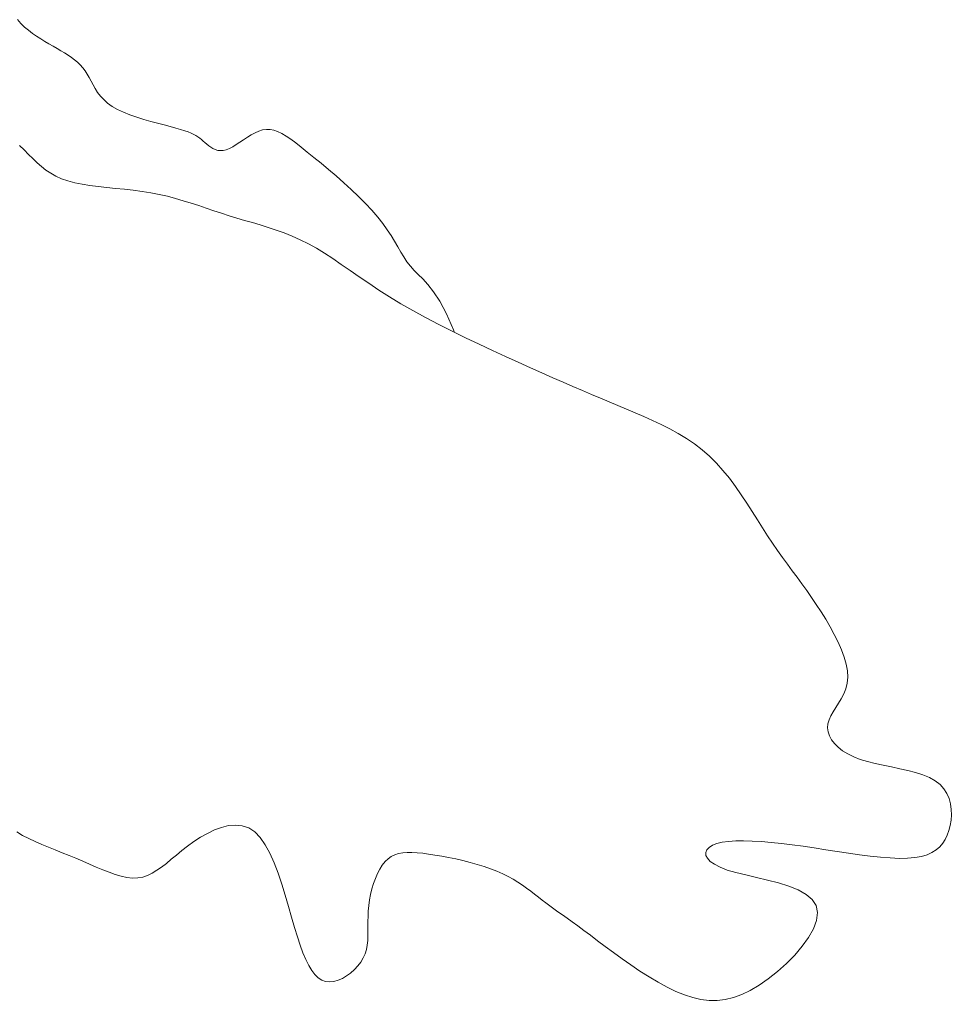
# Model space of a CAD drawing. Header units: metres. Extents: x -2400 to 2401, y 1 to 4503.
# Drawn here: x 401 to 2401, y 2078 to 4183 of the extents above; entities that cross this region are included whole.
import ezdxf

# ---------------------------------------------------------------- set-up
doc = ezdxf.new("R2010")
doc.units = ezdxf.units.M
doc.layers.add('A-DETL-GENF', color=92, linetype='Continuous', lineweight=18)

# ---------------------------------------------------------------- blocks, each defined once
blk = doc.blocks.new('90 boom_aanzicht - 2_ Boom-3645213-00_0 Basismaterialen')
at = {"layer": 'A-DETL-GENF'}
for p, q in [((396, 4182.7), (403.4, 4174.5)), ((403.4, 4174.5), (411.3, 4166.8)), ((411.3, 4166.8), (419.6, 4159.7)), ((419.6, 4159.7), (428.2, 4153.1)), ((428.2, 4153.1), (437, 4146.9)), ((437, 4146.9), (445.9, 4141.1)), ((445.9, 4141.1), (454.8, 4135.6)), ((454.8, 4135.6), (463.7, 4130.4)), ((463.7, 4130.4), (472.4, 4125.4)), ((472.4, 4125.4), (480.9, 4120.5)), ((480.9, 4120.5), (489.1, 4115.8)), ((489.1, 4115.8), (497, 4111.1)), ((497, 4111.1), (504.5, 4106.3)), ((504.5, 4106.3), (511.7, 4101.4)), ((511.7, 4101.4), (518.5, 4096.3)), ((518.5, 4096.3), (524.9, 4091)), ((524.9, 4091), (530.9, 4085.4)), ((530.9, 4085.4), (536.4, 4079.3)), ((536.4, 4079.3), (541.3, 4072.8)), ((541.3, 4072.8), (545.8, 4065.8)), ((545.8, 4065.8), (550, 4058.4)), ((550, 4058.4), (554.1, 4050.7)), ((554.1, 4050.7), (558.3, 4042.7)), ((558.3, 4042.7), (562.9, 4034.6)), ((562.9, 4034.6), (568.1, 4026.6)), ((568.1, 4026.6), (574.1, 4018.6)), ((574.1, 4018.6), (581.2, 4010.9)), ((581.2, 4010.9), (589.5, 4003.4)), ((589.5, 4003.4), (599.4, 3996.4)), ((599.4, 3996.4), (610.8, 3989.9)), ((610.8, 3989.9), (623.7, 3983.9)), ((623.7, 3983.9), (637.5, 3978.4)), ((637.5, 3978.4), (652.1, 3973.3)), ((652.1, 3973.3), (667.1, 3968.6)), ((667.1, 3968.6), (682.1, 3964.3)), ((682.1, 3964.3), (696.9, 3960.3)), ((696.9, 3960.3), (710.9, 3956.6)), ((710.9, 3956.6), (724.1, 3953.2)), ((724.1, 3953.2), (735.9, 3950)), ((735.9, 3950), (746.2, 3947.1)), ((746.2, 3947.1), (755, 3944.2)), ((755, 3944.2), (762.5, 3941.5)), ((762.5, 3941.5), (768.9, 3938.9)), ((768.9, 3938.9), (774.5, 3936.3)), ((897.8, 3935.4), (906, 3939.8)), ((906, 3939.8), (914.2, 3943.5)), ((914.2, 3943.5), (922.2, 3946)), ((922.2, 3946), (930.2, 3947.1)), ((930.2, 3947.1), (938.1, 3946.9)), ((938.1, 3946.9), (946.1, 3945.3)), ((946.1, 3945.3), (954.4, 3942.4)), ((954.4, 3942.4), (963.2, 3938.2)), ((963.2, 3938.2), (972.5, 3932.8)), ((774.5, 3936.3), (779.2, 3933.7)), ((779.2, 3933.7), (783.5, 3931)), ((783.5, 3931), (787.3, 3928.2)), ((787.3, 3928.2), (791, 3925.2)), ((791, 3925.2), (794.6, 3922.1)), ((794.6, 3922.1), (798.4, 3918.7)), ((798.4, 3918.7), (802.3, 3915.2)), ((865.7, 3914.5), (873.5, 3919.6)), ((873.5, 3919.6), (881.5, 3925)), ((881.5, 3925), (889.6, 3930.3)), ((889.6, 3930.3), (897.8, 3935.4)), ((972.5, 3932.8), (982.5, 3926)), ((982.5, 3926), (993.3, 3918.1)), ((993.3, 3918.1), (1005.2, 3908.9)), ((400.6, 3912.7), (410.4, 3902.9)), ((410.4, 3902.9), (419.7, 3893.4)), ((802.3, 3915.2), (806.5, 3911.8)), ((806.5, 3911.8), (810.9, 3908.7)), ((810.9, 3908.7), (815.6, 3905.9)), ((815.6, 3905.9), (820.6, 3903.7)), ((820.6, 3903.7), (825.9, 3902.1)), ((825.9, 3902.1), (831.6, 3901.4)), ((831.6, 3901.4), (837.6, 3901.8)), ((837.6, 3901.8), (844.1, 3903.3)), ((844.1, 3903.3), (850.9, 3906.1)), ((850.9, 3906.1), (858.2, 3909.9)), ((858.2, 3909.9), (865.7, 3914.5)), ((1005.2, 3908.9), (1018.2, 3898.5)), ((1018.2, 3898.5), (1032.4, 3887)), ((419.7, 3893.4), (428.8, 3884.3)), ((428.8, 3884.3), (438, 3875.6)), ((438, 3875.6), (447.3, 3867.5)), ((1032.4, 3887), (1047.6, 3874.5)), ((1047.6, 3874.5), (1063.5, 3861.2)), ((447.3, 3867.5), (457, 3859.9)), ((457, 3859.9), (467.4, 3852.9)), ((467.4, 3852.9), (478.6, 3846.6)), ((1063.5, 3861.2), (1079.8, 3847.2)), ((478.6, 3846.6), (490.7, 3841.1)), ((490.7, 3841.1), (504.1, 3836.3)), ((504.1, 3836.3), (518.8, 3832.4)), ((518.8, 3832.4), (534.7, 3829.2)), ((1079.8, 3847.2), (1096.2, 3832.7)), ((1096.2, 3832.7), (1112.4, 3817.9)), ((534.7, 3829.2), (551.6, 3826.6)), ((551.6, 3826.6), (569.4, 3824.4)), ((569.4, 3824.4), (587.7, 3822.4)), ((587.7, 3822.4), (606.5, 3820.5)), ((606.5, 3820.5), (625.6, 3818.6)), ((625.6, 3818.6), (644.7, 3816.5)), ((644.7, 3816.5), (663.6, 3814.1)), ((663.6, 3814.1), (682.2, 3811.2)), ((682.2, 3811.2), (700.3, 3807.6)), ((1112.4, 3817.9), (1128.1, 3803)), ((700.3, 3807.6), (717.9, 3803.5)), ((717.9, 3803.5), (735.1, 3798.9)), ((735.1, 3798.9), (752, 3794)), ((752, 3794), (768.6, 3788.8)), ((1128.1, 3803), (1143.1, 3788.1)), ((768.6, 3788.8), (785.1, 3783.4)), ((785.1, 3783.4), (801.4, 3777.9)), ((801.4, 3777.9), (817.7, 3772.4)), ((817.7, 3772.4), (834, 3767)), ((1143.1, 3788.1), (1156.9, 3773.4)), ((1156.9, 3773.4), (1169.4, 3759)), ((834, 3767), (850.4, 3761.7)), ((850.4, 3761.7), (866.9, 3756.7)), ((866.9, 3756.7), (883.6, 3751.8)), ((883.6, 3751.8), (900.4, 3746.9)), ((1169.4, 3759), (1180.3, 3745.1)), ((900.4, 3746.9), (917.3, 3741.9)), ((917.3, 3741.9), (934.4, 3736.6)), ((934.4, 3736.6), (951.5, 3731)), ((951.5, 3731), (968.6, 3724.7)), ((1180.3, 3745.1), (1189.7, 3731.8)), ((1189.7, 3731.8), (1198.1, 3719)), ((968.6, 3724.7), (985.9, 3717.8)), ((985.9, 3717.8), (1003.1, 3710.1)), ((1003.1, 3710.1), (1020.4, 3701.5)), ((1198.1, 3719), (1205.5, 3706.8)), ((1205.5, 3706.8), (1212.4, 3695)), ((1020.4, 3701.5), (1037.7, 3691.8)), ((1037.7, 3691.8), (1055.1, 3681.1)), ((1212.4, 3695), (1218.9, 3683.8)), ((1055.1, 3681.1), (1072.9, 3669.6)), ((1072.9, 3669.6), (1091.1, 3657.3)), ((1218.9, 3683.8), (1225.4, 3673.2)), ((1225.4, 3673.2), (1232.1, 3663)), ((1232.1, 3663), (1239.3, 3653.4)), ((1091.1, 3657.3), (1110, 3644.3)), ((1110, 3644.3), (1129.6, 3630.7)), ((1239.3, 3653.4), (1247.2, 3644.4)), ((1247.2, 3644.4), (1256.1, 3635.6)), ((1129.6, 3630.7), (1150.2, 3616.7)), ((1256.1, 3635.6), (1266.1, 3626)), ((1266.1, 3626), (1277.1, 3614.1)), ((1150.2, 3616.7), (1171.9, 3602.3)), ((1171.9, 3602.3), (1194.8, 3587.7)), ((1277.1, 3614.1), (1289.2, 3598.7)), ((1194.8, 3587.7), (1219.2, 3572.9)), ((1289.2, 3598.7), (1302.4, 3578.3)), ((1219.2, 3572.9), (1245, 3558.1)), ((1245, 3558.1), (1272.1, 3543.3)), ((1302.4, 3578.3), (1316.7, 3551.5)), ((1272.1, 3543.3), (1300.1, 3528.5)), ((1316.7, 3551.5), (1332.2, 3516.9)), ((1300.1, 3528.5), (1328.8, 3514)), ((1332.2, 3516.9), (1334.4, 3511.3)), ((1328.8, 3514), (1357.8, 3499.8)), ((1357.8, 3499.8), (1386.8, 3485.9)), ((1386.8, 3485.9), (1415.6, 3472.4)), ((1415.6, 3472.4), (1443.8, 3459.4)), ((1443.8, 3459.4), (1471, 3447.1)), ((1471, 3447.1), (1497.1, 3435.4)), ((1497.1, 3435.4), (1521.7, 3424.4)), ((1521.7, 3424.4), (1545, 3414.1)), ((1545, 3414.1), (1567.1, 3404.4)), ((1567.1, 3404.4), (1588.3, 3395.2)), ((1588.3, 3395.2), (1608.5, 3386.5)), ((1608.5, 3386.5), (1628.1, 3378.1)), ((1628.1, 3378.1), (1647.2, 3370)), ((1647.2, 3370), (1665.9, 3362)), ((1665.9, 3362), (1684.5, 3354.2)), ((1684.5, 3354.2), (1703.1, 3346.4)), ((1703.1, 3346.4), (1721.8, 3338.5)), ((1721.8, 3338.5), (1740.5, 3330.5)), ((1740.5, 3330.5), (1759.2, 3322.1)), ((1759.2, 3322.1), (1777.8, 3313.4)), ((1777.8, 3313.4), (1796.2, 3304.1)), ((1796.2, 3304.1), (1814.2, 3294.2)), ((1814.2, 3294.2), (1831.8, 3283.5)), ((1831.8, 3283.5), (1848.9, 3271.9)), ((1848.9, 3271.9), (1865.4, 3259.4)), ((1865.4, 3259.4), (1881.2, 3245.7)), ((1881.2, 3245.7), (1896.2, 3230.8)), ((1896.2, 3230.8), (1910.4, 3214.9)), ((1910.4, 3214.9), (1924, 3198.1)), ((1924, 3198.1), (1937, 3180.8)), ((1937, 3180.8), (1949.4, 3163)), ((1949.4, 3163), (1961.4, 3145)), ((1961.4, 3145), (1973, 3126.9)), ((1973, 3126.9), (1984.3, 3109.1)), ((1984.3, 3109.1), (1995.3, 3091.7)), ((1995.3, 3091.7), (2006.2, 3074.9)), ((2006.2, 3074.9), (2016.9, 3058.8)), ((2016.9, 3058.8), (2027.6, 3043.4)), ((2027.6, 3043.4), (2038.1, 3028.5)), ((2038.1, 3028.5), (2048.6, 3014)), ((2048.6, 3014), (2059, 2999.8)), ((2059, 2999.8), (2069.4, 2985.7)), ((2069.4, 2985.7), (2079.7, 2971.5)), ((2079.7, 2971.5), (2090, 2957.2)), ((2090, 2957.2), (2100.3, 2942.5)), ((2100.3, 2942.5), (2110.5, 2927.4)), ((2110.5, 2927.4), (2120.8, 2911.8)), ((2120.8, 2911.8), (2130.8, 2895.7)), ((2130.8, 2895.7), (2140.4, 2879.4)), ((2140.4, 2879.4), (2149.3, 2862.9)), ((2149.3, 2862.9), (2157.4, 2846.5)), ((2157.4, 2846.5), (2164.5, 2830.3)), ((2164.5, 2830.3), (2170.3, 2814.5)), ((2170.3, 2814.5), (2174.6, 2799.3)), ((2174.6, 2799.3), (2177.3, 2784.7)), ((2177.3, 2784.7), (2178, 2771)), ((2176.7, 2758.3), (2173.8, 2746.5)), ((2178, 2771), (2176.7, 2758.3)), ((2173.8, 2746.5), (2169.5, 2735.5)), ((2164.3, 2725.1), (2158.5, 2715.4)), ((2169.5, 2735.5), (2164.3, 2725.1)), ((2147.1, 2697.1), (2142.1, 2688.4)), ((2152.7, 2706.1), (2147.1, 2697.1)), ((2158.5, 2715.4), (2152.7, 2706.1)), ((2138.2, 2679.8), (2135.7, 2671.2)), ((2142.1, 2688.4), (2138.2, 2679.8)), ((2135.7, 2671.2), (2135, 2662.6)), ((2135, 2662.6), (2136.1, 2653.9)), ((2136.1, 2653.9), (2139, 2645.3)), ((2139, 2645.3), (2143.5, 2636.8)), ((2143.5, 2636.8), (2149.8, 2628.6)), ((2149.8, 2628.6), (2157.7, 2620.8)), ((2157.7, 2620.8), (2167.2, 2613.4)), ((2167.2, 2613.4), (2178.3, 2606.6)), ((2178.3, 2606.6), (2190.9, 2600.3)), ((2190.9, 2600.3), (2205, 2594.8)), ((2205, 2594.8), (2220.5, 2590.1)), ((2220.5, 2590.1), (2237.1, 2585.9)), ((2237.1, 2585.9), (2254.4, 2582.1)), ((2254.4, 2582.1), (2272.1, 2578.5)), ((2272.1, 2578.5), (2289.9, 2574.9)), ((2289.9, 2574.9), (2307.2, 2571.1)), ((2307.2, 2571.1), (2323.9, 2566.7)), ((2323.9, 2566.7), (2339.5, 2561.8)), ((2339.5, 2561.8), (2353.6, 2555.9)), ((2353.6, 2555.9), (2366, 2549)), ((2366, 2549), (2376.3, 2540.8)), ((2376.3, 2540.8), (2384.5, 2531.5)), ((2384.5, 2531.5), (2390.9, 2521.4)), ((2390.9, 2521.4), (2395.6, 2510.6)), ((2395.6, 2510.6), (2398.7, 2499.2)), ((2398.7, 2499.2), (2400.3, 2487.6)), ((2400.3, 2487.6), (2400.6, 2475.9)), ((2399.8, 2464.4), (2397.9, 2453.1)), ((2400.6, 2475.9), (2399.8, 2464.4)), ((818.7, 2443.3), (803.6, 2436)), ((834, 2448.9), (818.7, 2443.3)), ((849.1, 2452.6), (834, 2448.9)), ((864.1, 2453.9), (849.1, 2452.6)), ((878.5, 2452.3), (864.1, 2453.9)), ((892.3, 2447.6), (878.5, 2452.3)), ((905.2, 2439.3), (892.3, 2447.6)), ((2395.2, 2442.4), (2391.7, 2432.4)), ((2397.9, 2453.1), (2395.2, 2442.4)), ((407, 2431.7), (394.4, 2439.1)), ((420.3, 2424.8), (407, 2431.7)), ((434, 2418.3), (420.3, 2424.8)), ((788.9, 2427.6), (774.7, 2418.4)), ((803.6, 2436), (788.9, 2427.6)), ((917.1, 2427.1), (905.2, 2439.3)), ((928, 2411.6), (917.1, 2427.1)), ((2387.4, 2423.2), (2382.1, 2414.8)), ((2391.7, 2432.4), (2387.4, 2423.2)), ((448.1, 2412.2), (434, 2418.3)), ((462.5, 2406.2), (448.1, 2412.2)), ((477.2, 2400.4), (462.5, 2406.2)), ((492, 2394.6), (477.2, 2400.4)), ((761.3, 2408.7), (748.8, 2399)), ((774.7, 2418.4), (761.3, 2408.7)), ((938, 2393.2), (928, 2411.6)), ((1875.9, 2400.7), (1873.5, 2394.9)), ((1880.7, 2405.9), (1875.9, 2400.7)), ((1887.9, 2410.4), (1880.7, 2405.9)), ((1897.4, 2414.1), (1887.9, 2410.4)), ((1908.9, 2416.9), (1897.4, 2414.1)), ((1922.4, 2418.7), (1908.9, 2416.9)), ((1937.7, 2419.7), (1922.4, 2418.7)), ((1954.7, 2419.9), (1937.7, 2419.7)), ((1973.1, 2419.4), (1954.7, 2419.9)), ((1992.9, 2418.3), (1973.1, 2419.4)), ((2013.8, 2416.5), (1992.9, 2418.3)), ((2035.8, 2414.2), (2013.8, 2416.5)), ((2058.6, 2411.4), (2035.8, 2414.2)), ((2082.2, 2408.3), (2058.6, 2411.4)), ((2106.3, 2404.7), (2082.2, 2408.3)), ((2130.8, 2401), (2106.3, 2404.7)), ((2155.2, 2397.3), (2130.8, 2401)), ((2368, 2400.6), (2358.9, 2394.9)), ((2375.6, 2407.2), (2368, 2400.6)), ((2382.1, 2414.8), (2375.6, 2407.2)), ((506.8, 2388.7), (492, 2394.6)), ((521.6, 2382.6), (506.8, 2388.7)), ((536.2, 2376.3), (521.6, 2382.6)), ((726.1, 2380.4), (715.6, 2371.7)), ((737.2, 2389.5), (726.1, 2380.4)), ((748.8, 2399), (737.2, 2389.5)), ((947.2, 2372.6), (938, 2393.2)), ((1191.4, 2381.5), (1185, 2375.5)), ((1198.4, 2386.4), (1191.4, 2381.5)), ((1206, 2390), (1198.4, 2386.4)), ((1214.2, 2392.7), (1206, 2390)), ((1223, 2394.3), (1214.2, 2392.7)), ((1232.5, 2395.1), (1223, 2394.3)), ((1242.8, 2395.2), (1232.5, 2395.1)), ((1253.9, 2394.5), (1242.8, 2395.2)), ((1265.8, 2393.3), (1253.9, 2394.5)), ((1278.5, 2391.6), (1265.8, 2393.3)), ((1292.2, 2389.6), (1278.5, 2391.6)), ((1306.6, 2387.1), (1292.2, 2389.6)), ((1321.5, 2384.3), (1306.6, 2387.1)), ((1336.7, 2381.1), (1321.5, 2384.3)), ((1352.2, 2377.6), (1336.7, 2381.1)), ((1873.5, 2394.9), (1873.8, 2388.8)), ((1873.8, 2388.8), (1876.9, 2382.5)), ((1876.9, 2382.5), (1882.9, 2376)), ((2179.5, 2393.6), (2155.2, 2397.3)), ((2203.4, 2390.2), (2179.5, 2393.6)), ((2226.5, 2387.2), (2203.4, 2390.2)), ((2248.6, 2384.9), (2226.5, 2387.2)), ((2269.5, 2383.2), (2248.6, 2384.9)), ((2288.9, 2382.4), (2269.5, 2383.2)), ((2306.6, 2382.6), (2288.9, 2382.4)), ((2322.4, 2384), (2306.6, 2382.6)), ((2336.3, 2386.6), (2322.4, 2384)), ((2348.4, 2390.2), (2336.3, 2386.6)), ((2358.9, 2394.9), (2348.4, 2390.2)), ((550.7, 2369.9), (536.2, 2376.3)), ((564.9, 2363.7), (550.7, 2369.9)), ((578.9, 2357.8), (564.9, 2363.7)), ((592.5, 2352.4), (578.9, 2357.8)), ((705.4, 2363.8), (695.5, 2356.7)), ((715.6, 2371.7), (705.4, 2363.8)), ((955.7, 2350.3), (947.2, 2372.6)), ((1173.6, 2359.5), (1168.6, 2349.9)), ((1179, 2368.1), (1173.6, 2359.5)), ((1185, 2375.5), (1179, 2368.1)), ((1367.6, 2373.7), (1352.2, 2377.6)), ((1382.8, 2369.5), (1367.6, 2373.7)), ((1397.5, 2364.9), (1382.8, 2369.5)), ((1411.7, 2360), (1397.5, 2364.9)), ((1425.1, 2354.8), (1411.7, 2360)), ((1882.9, 2376), (1891.9, 2369.6)), ((1891.9, 2369.6), (1904.1, 2363.3)), ((1904.1, 2363.3), (1919.6, 2357.4)), ((605.8, 2347.8), (592.5, 2352.4)), ((618.6, 2344), (605.8, 2347.8)), ((631, 2341.4), (618.6, 2344)), ((642.9, 2340.1), (631, 2341.4)), ((654.3, 2340.4), (642.9, 2340.1)), ((665.1, 2342.3), (654.3, 2340.4)), ((675.4, 2345.8), (665.1, 2342.3)), ((685.5, 2350.6), (675.4, 2345.8)), ((695.5, 2356.7), (685.5, 2350.6)), ((963.6, 2326.9), (955.7, 2350.3)), ((1164.2, 2339.5), (1160.2, 2328.5)), ((1168.6, 2349.9), (1164.2, 2339.5)), ((1437.6, 2349.2), (1425.1, 2354.8)), ((1449.2, 2343.4), (1437.6, 2349.2)), ((1460.1, 2337.4), (1449.2, 2343.4)), ((1470.2, 2331.1), (1460.1, 2337.4)), ((1919.6, 2357.4), (1938.3, 2352)), ((1938.3, 2352), (1959.6, 2346.7)), ((1959.6, 2346.7), (1982.5, 2341.4)), ((1982.5, 2341.4), (2006.1, 2335.8)), ((970.9, 2303.1), (963.6, 2326.9)), ((1156.9, 2316.9), (1154.1, 2305.1)), ((1160.2, 2328.5), (1156.9, 2316.9)), ((1479.8, 2324.8), (1470.2, 2331.1)), ((1488.9, 2318.3), (1479.8, 2324.8)), ((1497.6, 2311.9), (1488.9, 2318.3)), ((2006.1, 2335.8), (2029.4, 2329.7)), ((2029.4, 2329.7), (2051.6, 2322.6)), ((2051.6, 2322.6), (2071.7, 2314.5)), ((977.8, 2279.3), (970.9, 2303.1)), ((1154.1, 2305.1), (1151.8, 2293.1)), ((1506, 2305.4), (1497.6, 2311.9)), ((1514.2, 2299), (1506, 2305.4)), ((1522.3, 2292.7), (1514.2, 2299)), ((2071.7, 2314.5), (2088.8, 2305.1)), ((2088.8, 2305.1), (2102, 2294)), ((984.4, 2256.2), (977.8, 2279.3)), ((1150.1, 2281.1), (1149, 2269.4)), ((1151.8, 2293.1), (1150.1, 2281.1)), ((1530.4, 2286.6), (1522.3, 2292.7)), ((1538.7, 2280.5), (1530.4, 2286.6)), ((1547.2, 2274.3), (1538.7, 2280.5)), ((1556.1, 2267.8), (1547.2, 2274.3)), ((2102, 2294), (2110.4, 2281)), ((2110.4, 2281), (2113.3, 2265.9)), ((990.7, 2234.3), (984.4, 2256.2)), ((1148.5, 2258), (1148.3, 2246.9)), ((1149, 2269.4), (1148.5, 2258)), ((1565.6, 2261.1), (1556.1, 2267.8)), ((1575.7, 2253.8), (1565.6, 2261.1)), ((1586.7, 2245.9), (1575.7, 2253.8)), ((2113.3, 2265.9), (2111.1, 2249.2)), ((996.8, 2214.2), (990.7, 2234.3)), ((1148.3, 2246.9), (1148.4, 2236.2)), ((1148.4, 2236.2), (1148.4, 2225.8)), ((1598.6, 2237.3), (1586.7, 2245.9)), ((1611.5, 2227.7), (1598.6, 2237.3)), ((2111.1, 2249.2), (2104.5, 2231.3)), ((1002.9, 2195.9), (996.8, 2214.2)), ((1148.3, 2215.7), (1147.8, 2205.8)), ((1148.4, 2225.8), (1148.3, 2215.7)), ((1625.7, 2217.2), (1611.5, 2227.7)), ((1641.2, 2205.7), (1625.7, 2217.2)), ((2094, 2212.6), (2080.4, 2193.6)), ((2104.5, 2231.3), (2094, 2212.6)), ((1008.9, 2179.5), (1002.9, 2195.9)), ((1146.8, 2196.2), (1144.9, 2186.8)), ((1147.8, 2205.8), (1146.8, 2196.2)), ((1657.8, 2193.2), (1641.2, 2205.7)), ((1675.4, 2180.2), (1657.8, 2193.2)), ((2080.4, 2193.6), (2064.4, 2174.7)), ((1015, 2165), (1008.9, 2179.5)), ((1138.2, 2168.7), (1133, 2159.9)), ((1142.2, 2177.7), (1138.2, 2168.7)), ((1144.9, 2186.8), (1142.2, 2177.7)), ((1693.8, 2166.9), (1675.4, 2180.2)), ((2064.4, 2174.7), (2046.4, 2156.5)), ((1021.3, 2152.4), (1015, 2165)), ((1027.7, 2141.7), (1021.3, 2152.4)), ((1126.6, 2151.5), (1119.2, 2143.5)), ((1133, 2159.9), (1126.6, 2151.5)), ((1712.7, 2153.6), (1693.8, 2166.9)), ((1732.1, 2140.6), (1712.7, 2153.6)), ((2046.4, 2156.5), (2027.3, 2139.4)), ((1034.5, 2132.9), (1027.7, 2141.7)), ((1041.6, 2126.1), (1034.5, 2132.9)), ((1102.5, 2130), (1093.4, 2124.8)), ((1111.1, 2136.3), (1102.5, 2130)), ((1119.2, 2143.5), (1111.1, 2136.3)), ((1751.6, 2128.1), (1732.1, 2140.6)), ((1771, 2116.5), (1751.6, 2128.1)), ((2027.3, 2139.4), (2007.6, 2123.8)), ((1049.2, 2121.2), (1041.6, 2126.1)), ((1057.3, 2118.3), (1049.2, 2121.2)), ((1065.9, 2117.4), (1057.3, 2118.3)), ((1074.9, 2118.3), (1065.9, 2117.4)), ((1084.1, 2120.8), (1074.9, 2118.3)), ((1093.4, 2124.8), (1084.1, 2120.8)), ((1790.3, 2105.9), (1771, 2116.5)), ((1809.2, 2096.8), (1790.3, 2105.9)), ((1987.9, 2110.2), (1968.9, 2099.1)), ((2007.6, 2123.8), (1987.9, 2110.2)), ((1827.6, 2089.3), (1809.2, 2096.8)), ((1845.4, 2083.5), (1827.6, 2089.3)), ((1950.6, 2090.3), (1932.6, 2083.8)), ((1968.9, 2099.1), (1950.6, 2090.3)), ((1863, 2079.6), (1845.4, 2083.5)), ((1880.4, 2077.5), (1863, 2079.6)), ((1897.7, 2077.5), (1880.4, 2077.5)), ((1915, 2079.6), (1897.7, 2077.5)), ((1932.6, 2083.8), (1915, 2079.6))]:
    blk.add_line(p, q, dxfattribs=at)

msp = doc.modelspace()

# ---------------------------------------------------------------- block references
msp.add_blockref('90 boom_aanzicht - 2_ Boom-3645213-00_0 Basismaterialen', (0, 0))

doc.saveas('drawing.dxf')
